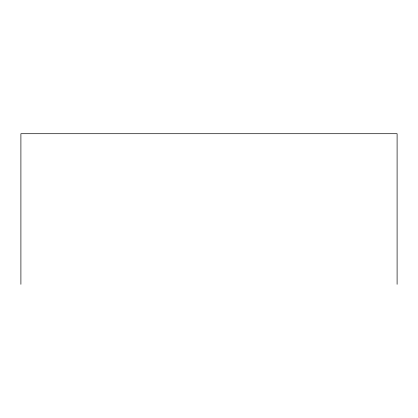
<?xml version="1.0" encoding="UTF-8"?>
<svg xmlns="http://www.w3.org/2000/svg" width="418" height="418" viewBox="0 0 418 418"><rect width="100%" height="100%" fill="white"/><g stroke="black" fill="none" stroke-linecap="round" stroke-linejoin="round"><path stroke-width="0.63" d="M397.1 284.292L397.1 133.708L20.9 133.708L20.9 284.292"/></g></svg>
